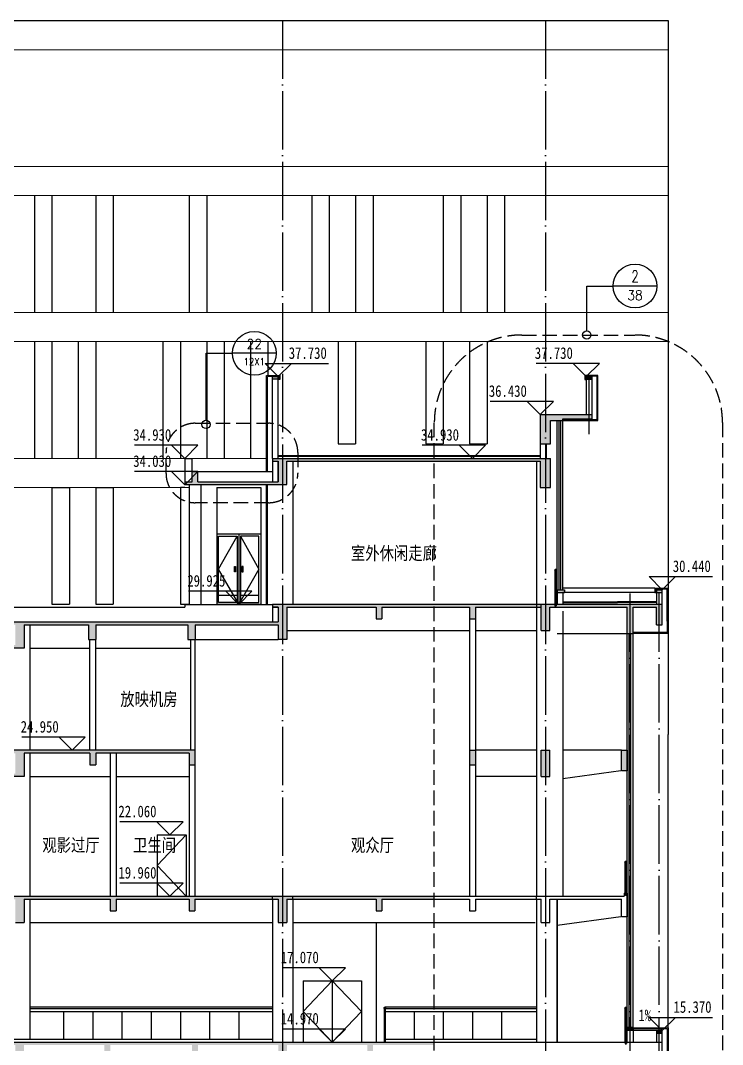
# Model space of a CAD drawing. Header units: millimetres. Extents: x 754901 to 867808, y 336140 to 408787.
# Drawn here: x 840021 to 864060, y 372707 to 407786 of the extents above; entities that cross this region are included whole.
import ezdxf
from ezdxf.enums import TextEntityAlignment as Align

# ---------------------------------------------------------------- set-up
doc = ezdxf.new("R2010")
doc.units = ezdxf.units.MM
doc.header["$LTSCALE"] = 1000
doc.header["$MEASUREMENT"] = 0
doc.linetypes.add('DASH', pattern=[0.35, 0.25, -0.1])
doc.linetypes.add('DOTE', pattern=[2.42, 2, -0.2, 0.02, -0.2])
doc.layers.add('A-ANNO-TEXT', color=2, linetype='CONTINUOUS', lineweight=9)
for name, color, linetype in [('DIM_ELEV', 3, 'CONTINUOUS'), ('DIM_IDEN', 3, 'CONTINUOUS'), ('DIM_SYMB', 3, 'CONTINUOUS'), ('DOTE', 1, 'DOTE'), ('PUB_TEXT', 7, 'CONTINUOUS'), ('RAIL', 163, 'CONTINUOUS'), ('WALL', 255, 'CONTINUOUS'), ('WINDOW', 4, 'CONTINUOUS'), ('X_石材线', 251, 'CONTINUOUS'), ('X保温线', 153, 'CONTINUOUS'), ('填充', 251, 'CONTINUOUS')]:
    doc.layers.add(name, color=color, linetype=linetype)
doc.styles.add('-宋体', font='', dxfattribs={"width": 0.8})
doc.styles.add('_TCH_DIM', font='', dxfattribs={"width": 0.8})
doc.styles.add('_TCH_LABEL', font='COMPLEX', dxfattribs={"bigfont": 'GBCBIG'})
doc.styles.get('-宋体').set_extended_font_data('SimSun')
doc.styles.get('_TCH_DIM').set_extended_font_data('SimSun')

msp = doc.modelspace()

# ---------------------------------------------------------------- hatches: boundary and pattern name
at = {"layer": 'RAIL'}
h = msp.add_hatch(dxfattribs=at)
h.set_pattern_fill('ANSI32', color=256, scale=29.985814, style=0)
h.set_pattern_definition([(135, (1266241.321, 334098.903), (7.9511897, 7.9511897), []), (135, (1266236.02, 334098.903), (7.9511897, 7.9511897), [])])
h.paths.add_polyline_path([(858372.5, 388957.3, -1), (858316.4, 388957.3, -1)])
h.paths.add_polyline_path([(858328.4, 388957.3, 1), (858360.5, 388957.3, 1)], flags=17)
h = msp.add_hatch(dxfattribs=at)
h.set_pattern_fill('ANSI32', color=256, scale=29.985814, style=0)
h.set_pattern_definition([(135, (1268641.321, 324098.903), (7.9511897, 7.9511897), []), (135, (1268636.02, 324098.903), (7.9511897, 7.9511897), [])])
h.paths.add_polyline_path([(860772.5, 378957.3, -1), (860716.4, 378957.3, -1)])
h.paths.add_polyline_path([(860728.4, 378957.3, 1), (860760.5, 378957.3, 1)], flags=17)
h = msp.add_hatch(dxfattribs=at)
h.set_pattern_fill('ANSI32', color=256, scale=29.985814, style=0)
h.set_pattern_definition([(135, (1268641.321, 319098.903), (7.9511897, 7.9511897), []), (135, (1268636.02, 319098.903), (7.9511897, 7.9511897), [])])
h.paths.add_polyline_path([(860772.5, 373957.3, -1), (860716.4, 373957.3, -1)])
h.paths.add_polyline_path([(860728.4, 373957.3, 1), (860760.5, 373957.3, 1)], flags=17)
at = {"layer": 'WINDOW'}
h = msp.add_hatch(dxfattribs=at)
h.set_pattern_fill('ANSI32', color=256, scale=29.985814, style=0)
h.set_pattern_definition([(45, (444602.427, 319098.95), (-7.9511897, 7.9511897), []), (45, (444607.728, 319098.95), (-7.9511897, 7.9511897), [])])
h.paths.add_polyline_path([(852471.2, 373957.3, 1), (852527.4, 373957.3, 1)])
h.paths.add_polyline_path([(852515.4, 373957.3, -1), (852483.2, 373957.3, -1)], flags=17)
at = {"layer": '填充'}
h = msp.add_hatch(color=256, dxfattribs=at)
h.paths.add_polyline_path([(849145.9, 392685.9), (849518.7, 392685.9), (849518.7, 392785.9), (848645.9, 392785.9), (848645.9, 392685.9), (848845.9, 392685.9), (848845.9, 391985.9), (846095.9, 391985.9), (846095.9, 392335.9), (845895.9, 392335.9), (845895.9, 391985.9), (845645.9, 391985.9), (845645.9, 391885.9), (849145.9, 391885.9)])
h.paths.add_polyline_path([(848845.9, 395585.9), (848645.9, 395585.9), (848645.9, 395505.9), (848845.9, 395505.9)])
h.paths.add_polyline_path([(858170.9, 392785.9), (857820.9, 392785.9), (854191, 392785.9), (854191, 392685.9), (857820.9, 392685.9), (857820.9, 391785.9), (858170.9, 391785.9)])
h.paths.add_polyline_path([(854191, 392785.9), (849518.7, 392785.9), (849518.7, 392685.9), (854191, 392685.9)])
for points in [[(859595.9, 395485.9), (859595.9, 395585.9), (859395.9, 395585.9), (859395.9, 395485.9)], [(859595.9, 394285.9), (857820.9, 394285.9), (857820.9, 393285.9), (858170.9, 393285.9), (858170.9, 394085.9), (858595.5, 394085.9), (858595.5, 394135.9), (859595.9, 394135.9)], [(842595.9, 387085.9), (845746.4, 387085.9), (845746.4, 386585.9), (845996.4, 386585.9), (845996.4, 387085.9), (848846.4, 387085.9), (848846.4, 386585.9), (849146.4, 386585.9), (849146.4, 387685.9), (852195.9, 387685.9), (852195.9, 387286.9), (852395.9, 387286.9), (852395.9, 387685.9), (854191, 387685.9), (854191, 387785.9), (848645.9, 387785.9), (848645.9, 387685.9), (848846.4, 387685.9), (848846.4, 387185.9), (822145.9, 387185.9), (822145.9, 388185.9), (822245.9, 388185.9), (822245.9, 388285.9), (821845.9, 388285.9), (821845.9, 386288.1), (822345.9, 386288.1), (822345.9, 386388.1), (822145.9, 386388.1), (822145.9, 387085.9), (824845.9, 387085.9), (824845.9, 385986.1), (825145.9, 385986.1), (825145.9, 387085.9), (827845.9, 387085.9), (827845.9, 385986.1), (828145.9, 385986.1), (828145.9, 387085.9), (830845.9, 387085.9), (830845.9, 385986.1), (831145.9, 385986.1), (831145.9, 387085.9), (833845.9, 387085.9), (833845.9, 385986.1), (834145.9, 385986.1), (834145.9, 387085.9), (836845.9, 387085.9), (836845.9, 385986.1), (837145.9, 385986.1), (837145.9, 387085.9), (839846.4, 387085.9), (839846.4, 386388.1), (839645.9, 386388.1), (839645.9, 386288.1), (840146.4, 386288.1), (840146.4, 387085.9), (842345.9, 387085.9), (842345.9, 386585.9), (842595.9, 386585.9)], [(855595.9, 387685.9), (857845.9, 387685.9), (857845.9, 387785.9), (854191, 387785.9), (854191, 387685.9), (855395.9, 387685.9), (855395.9, 387286.9), (855595.9, 387286.9)], [(845995.9, 382785.9), (839645.9, 382785.9), (839645.9, 382685.9), (839846.4, 382685.9), (839846.4, 381988.1), (839645.9, 381988.1), (839645.9, 381888.1), (840146.4, 381888.1), (840146.4, 382685.9), (842395.9, 382685.9), (842395.9, 382285.9), (842595.9, 382285.9), (842595.9, 382685.9), (845795.9, 382685.9), (845795.9, 382285.9), (845995.9, 382285.9)], [(855595.9, 382785.9), (855395.9, 382785.9), (855395.9, 382285.9), (855595.9, 382285.9)], [(822145.9, 377684.9), (824895.9, 377684.9), (824895.9, 377285.9), (825095.9, 377285.9), (825095.9, 377684.9), (827895.9, 377684.9), (827895.9, 377285.9), (828095.9, 377285.9), (828095.9, 377684.9), (830845.9, 377684.9), (830845.9, 376887.1), (831145.9, 376887.1), (831145.9, 377684.9), (833895.9, 377684.9), (833895.9, 377285.9), (834095.9, 377285.9), (834095.9, 377684.9), (836895.9, 377684.9), (836895.9, 377285.9), (837095.9, 377285.9), (837095.9, 377684.9), (839845.9, 377684.9), (839845.9, 376887.1), (840145.9, 376887.1), (840145.9, 377684.9), (843095.9, 377684.9), (843095.9, 377285.9), (843295.9, 377285.9), (843295.9, 377684.9), (845795.9, 377684.9), (845795.9, 377285.9), (845995.9, 377285.9), (845995.9, 377684.9), (848845.9, 377684.9), (848845.9, 376887.1), (849145.9, 376887.1), (849145.9, 377684.9), (852195.9, 377684.9), (852195.9, 377285.9), (852395.9, 377285.9), (852395.9, 377684.9), (854191, 377684.9), (854191, 377784.9), (821845.9, 377784.9), (821845.9, 376887.1), (822145.9, 376887.1)], [(860995.9, 373285.9), (860795.9, 373285.9), (860795.9, 373185.9), (860995.9, 373185.9)], [(861995.9, 373185.9), (861795.9, 373185.9), (861795.9, 373085.9), (861995.9, 373085.9)], [(849145.9, 372685.9), (851895.9, 372685.9), (851895.9, 372285.9), (852095.9, 372285.9), (852095.9, 372685.9), (854191, 372685.9), (854191, 372785.9), (834370.7, 372785.9), (834370.7, 372885.9), (834170.7, 372885.9), (834170.7, 372685.9), (834420.7, 372685.9), (834420.7, 371885.9), (834720.7, 371885.9), (834720.7, 372685.9), (839845.9, 372685.9), (839845.9, 371885.9), (840145.9, 371885.9), (840145.9, 372685.9), (842895.9, 372685.9), (842895.9, 372285.9), (843095.9, 372285.9), (843095.9, 372685.9), (845895.9, 372685.9), (845895.9, 372285.9), (846095.9, 372285.9), (846095.9, 372685.9), (848845.9, 372685.9), (848845.9, 371885.9), (849145.9, 371885.9)]]:
    msp.add_hatch(color=256, dxfattribs=at).paths.add_polyline_path(points)
h = msp.add_hatch(color=256, dxfattribs=at)
h.paths.add_polyline_path([(860995.9, 387685.9), (861795.9, 387685.9), (861795.9, 387085.9), (861995.9, 387085.9), (861995.9, 387785.9), (858595.9, 387785.9), (857995.9, 387785.9), (857845.9, 387785.9), (857845.9, 386885.9), (858145.9, 386885.9), (858145.9, 387685.9), (860795.9, 387685.9), (860795.9, 386785.9), (860995.9, 386785.9)])
h.paths.add_polyline_path([(861995.9, 388285.9), (861795.9, 388285.9), (861795.9, 388185.9), (861995.9, 388185.9)])
h.paths.add_polyline_path([(858645.9, 388285.9), (858395.9, 388285.9), (858395.9, 388185.9), (858645.9, 388185.9)])
h = msp.add_hatch(color=256, dxfattribs=at)
h.paths.add_polyline_path([(858145.9, 382785.9), (857995.9, 382785.9), (857845.9, 382785.9), (857845.9, 381885.9), (858145.9, 381885.9)])
h.paths.add_polyline_path([(860795.9, 382785.9), (860595.9, 382785.9), (860595.9, 382085.9), (860795.9, 382085.9)])

# ---------------------------------------------------------------- linework, layer by layer
at = {"layer": 'A-ANNO-TEXT'}
for p, q in [((811195.9, 407785.9), (862195.9, 407785.9)), ((811195.9, 406785.9), (862195.9, 406785.9)), ((811195.9, 402785.9), (862195.9, 402785.9)), ((811195.9, 401785.9), (862195.9, 401785.9)), ((811195.9, 397785.9), (862195.9, 397785.9)), ((811195.9, 396785.9), (862195.9, 396785.9)), ((811195.9, 392785.9), (845645.9, 392785.9)), ((845895.9, 392785.9), (848445.9, 392785.9)), ((811195.9, 391785.9), (845795.9, 391785.9))]:
    msp.add_line(p, q, dxfattribs=at)
at = {"layer": 'DIM_ELEV'}
for p, q in [((848845.9, 395585.9), (848395.9, 396035.9)), ((848395.9, 396035.9), (850563.9, 396035.9)), ((848845.9, 395585.9), (849295.9, 396035.9)), ((859845.9, 396035.9), (857677.9, 396035.9)), ((859395.9, 395585.9), (858945.9, 396035.9)), ((859395.9, 395585.9), (859845.9, 396035.9)), ((858270.9, 394735.9), (856102.9, 394735.9)), ((857820.9, 394285.9), (857370.9, 394735.9)), ((857820.9, 394285.9), (858270.9, 394735.9)), ((846094.9, 393234.9), (843926.9, 393234.9)), ((845644.9, 392784.9), (845194.9, 393234.9)), ((845644.9, 392784.9), (846094.9, 393234.9)), ((855947.3, 393234.9), (853779.3, 393234.9)), ((855497.3, 392784.9), (855047.3, 393234.9)), ((855497.3, 392784.9), (855947.3, 393234.9)), ((846094.9, 392334.9), (843926.9, 392334.9)), ((845644.9, 391884.9), (845194.9, 392334.9)), ((845644.9, 391884.9), (846094.9, 392334.9)), ((861995.9, 388285.9), (861545.9, 388735.9)), ((861545.9, 388735.9), (863713.9, 388735.9)), ((861995.9, 388285.9), (862445.9, 388735.9)), ((847946.9, 388234.9), (845778.9, 388234.9)), ((847496.9, 387784.9), (847046.9, 388234.9)), ((847496.9, 387784.9), (847946.9, 388234.9)), ((842240, 383234.9), (840072, 383234.9)), ((841790, 382784.9), (841340, 383234.9)), ((841790, 382784.9), (842240, 383234.9)), ((845588.5, 380334.9), (843420.5, 380334.9)), ((845138.5, 379884.9), (844688.5, 380334.9)), ((845138.5, 379884.9), (845588.5, 380334.9)), ((845588.5, 378234.9), (843420.5, 378234.9)), ((845138.5, 377784.9), (844688.5, 378234.9)), ((845138.5, 377784.9), (845588.5, 378234.9)), ((851145.8, 375335.9), (848977.8, 375335.9)), ((850695.8, 374885.9), (850245.8, 375335.9)), ((850695.8, 374885.9), (851145.8, 375335.9)), ((861995.9, 373185.9), (861545.9, 373635.9)), ((861545.9, 373635.9), (863713.9, 373635.9)), ((861995.9, 373185.9), (862445.9, 373635.9)), ((851145.8, 373235.9), (848977.8, 373235.9)), ((850695.8, 372785.9), (850245.8, 373235.9)), ((850695.8, 372785.9), (851145.8, 373235.9))]:
    msp.add_line(p, q, dxfattribs=at)
at = {"layer": 'DIM_IDEN'}
for p, q in [((859411, 398687.4), (860314.7, 398687.4)), ((859411, 397155.4), (859411, 398687.4)), ((861814.7, 398687.4), (860314.7, 398687.4)), ((846373.3, 396387.4), (847277.1, 396387.4)), ((846373.3, 394093.6), (846373.3, 396387.4)), ((848777.1, 396387.4), (847277.1, 396387.4))]:
    msp.add_line(p, q, dxfattribs=at)
for centre, radius in [((861064.7, 398687.4), 750), ((848027.1, 396387.4), 750), ((859411, 397011.4), 144), ((846373.3, 393949.6), 144)]:
    msp.add_circle(centre, radius, dxfattribs=at)
at = {"layer": 'DIM_SYMB'}
msp.add_lwpolyline([(861358.5, 373361.8, 0, 0, 0), (861655.1, 373361.8, 120, 0, 0), (862105.1, 373361.8, 0, 0, 0)], format="xyseb", dxfattribs=at)
at = {"layer": 'DOTE'}
for p, q in [((848995.9, 407785.9), (848995.9, 345753.4)), ((857995.9, 407785.9), (857995.9, 345753.4)), ((859495.9, 393611.6), (859495.9, 395585.9)), ((860895.9, 371640.8), (860895.9, 388335.9)), ((861895.9, 371640.8), (861895.9, 388335.9))]:
    msp.add_line(p, q, dxfattribs=at)
at = {"layer": 'RAIL'}
for p, q in [((840495.9, 401785.9), (840495.9, 397785.9)), ((841095.9, 401785.9), (841095.9, 397785.9)), ((842595.9, 401785.9), (842595.9, 397785.9)), ((843195.9, 401785.9), (843195.9, 397785.9)), ((845795.9, 401785.9), (845795.9, 397785.9)), ((846395.9, 401785.9), (846395.9, 397785.9)), ((849995.9, 401785.9), (849995.9, 397785.9)), ((850595.9, 401785.9), (850595.9, 397785.9)), ((851495.9, 401785.9), (851495.9, 397785.9)), ((852095.9, 401785.9), (852095.9, 397785.9)), ((854495.9, 401785.9), (854495.9, 397785.9)), ((855095.9, 401785.9), (855095.9, 397785.9)), ((855995.9, 401785.9), (855995.9, 397785.9)), ((856595.9, 401785.9), (856595.9, 397785.9)), ((840495.9, 396785.9), (840495.9, 392785.9)), ((841095.9, 396785.9), (841095.9, 392785.9)), ((841995.9, 396785.9), (841995.9, 392785.9)), ((842595.9, 396785.9), (842595.9, 392785.9)), ((844895.9, 396785.9), (844895.9, 392785.9)), ((845495.9, 396785.9), (845495.9, 392785.9)), ((846395.9, 396785.9), (846395.9, 392785.9)), ((846995.9, 396785.9), (846995.9, 392785.9)), ((847895.9, 396785.9), (847895.9, 392785.9)), ((848495.9, 396785.9), (848495.9, 395627)), ((850895.9, 396785.9), (850895.9, 393285.9)), ((851495.9, 396785.9), (851495.9, 393285.9)), ((853895.9, 396785.9), (853895.9, 393285.9)), ((854495.9, 396785.9), (854495.9, 393285.9)), ((855395.9, 396785.9), (855395.9, 393285.9)), ((855995.9, 396785.9), (855995.9, 393285.9)), ((850895.9, 393285.9), (851495.9, 393285.9)), ((853895.9, 393285.9), (854495.9, 393285.9)), ((855395.9, 393285.9), (855995.9, 393285.9)), ((849345.9, 392685.9), (849345.9, 387785.9)), ((857695.9, 392685.9), (857695.9, 377784.9)), ((845795.9, 391885.9), (845795.9, 387770.9)), ((846195.9, 391885.9), (846195.9, 387770.9)), ((841095.9, 391785.9), (841095.9, 387785.9)), ((841695.9, 391785.9), (841695.9, 387785.9)), ((842595.9, 391785.9), (842595.9, 387785.9)), ((843195.9, 391785.9), (843195.9, 387785.9)), ((845495.9, 391785.9), (845495.9, 387785.9)), ((846745.9, 391785.9), (846745.9, 387785.9)), ((846745.9, 391785.9), (848245.9, 391785.9)), ((848245.9, 391785.9), (848245.9, 387785.9)), ((848245.9, 390185.9), (846745.9, 390185.9)), ((848245.9, 390185.9), (846745.9, 390185.9)), ((846745.9, 390185.9), (846745.9, 387785.9)), ((846805.9, 388985.9), (847435.9, 390125.9)), ((847495.9, 390185.9), (847495.9, 387785.9)), ((847495.9, 390185.9), (847495.9, 387785.9)), ((847555.9, 390125.9), (848185.9, 388985.9)), ((848245.9, 390185.9), (848245.9, 387785.9)), ((847495.9, 387785.9), (846805.9, 388985.9)), ((848185.9, 388985.9), (847495.9, 387785.9)), ((858329.3, 387785.9), (858329.3, 388933.7)), ((858359.3, 387785.9), (858359.3, 388933.5)), ((847435.9, 388085.9), (846805.9, 388085.9)), ((848185.9, 388085.9), (847555.9, 388085.9)), ((841095.9, 387785.9), (841695.9, 387785.9)), ((842595.9, 387785.9), (843195.9, 387785.9)), ((845495.9, 387785.9), (845795.9, 387785.9)), ((846745.9, 387785.9), (848245.9, 387785.9)), ((858595.9, 387548.4), (858595.9, 382785.9)), ((840345.9, 387085.9), (840345.9, 382785.9)), ((845996.4, 386585.9), (848846.4, 386585.9)), ((849146.4, 386885.9), (855395.9, 386885.9)), ((855595.9, 386885.9), (857695.9, 386885.9)), ((858395.9, 386785.9), (860795.9, 386785.9)), ((840345.9, 386285.9), (842395.9, 386285.9)), ((842595.9, 386285.9), (845846.4, 386285.9)), ((857695.9, 382785.9), (855595.9, 382785.9)), ((860595.9, 382785.9), (858595.9, 382785.9)), ((858595.9, 382785.9), (858595.9, 377784.9)), ((840345.9, 382685.9), (840345.9, 377784.9)), ((860575.9, 382085.9), (858595.9, 381813.5)), ((840345.9, 381885.9), (843095.9, 381885.9)), ((843295.9, 381885.9), (845795.9, 381885.9)), ((857695.9, 381885.9), (855595.9, 381885.9)), ((860729.3, 377885.9), (860729.3, 378933.7)), ((860759.3, 377885.9), (860759.3, 378933.5)), ((840345.9, 377684.9), (840345.9, 372885.9)), ((848645.9, 377684.9), (848645.9, 377785.9)), ((848645.9, 377685.9), (848645.9, 372785.9)), ((849345.9, 377684.9), (849345.9, 377785.9)), ((849345.9, 377685.9), (849345.9, 372785.9)), ((857695.9, 377684.9), (857695.9, 377785.9)), ((857695.9, 377685.9), (857695.9, 372785.9)), ((858395.9, 377685.9), (858395.9, 372785.9)), ((840345.9, 376885.9), (848645.9, 376885.9)), ((849345.9, 376885.9), (857645.9, 376885.9)), ((860575.9, 377085.9), (858395.9, 376785.9)), ((860729.3, 372785.9), (860729.3, 373933.7)), ((860759.3, 372785.9), (860759.3, 373933.5)), ((834370.7, 372885.9), (848645.9, 372885.9))]:
    msp.add_line(p, q, dxfattribs=at)
for points in [[(846805.9, 390125.9), (847435.9, 390125.9), (847435.9, 387845.9), (846805.9, 387845.9)], [(848185.9, 390125.9), (847555.9, 390125.9), (847555.9, 387845.9), (848185.9, 387845.9)], [(847347.1, 389079.5), (847388.6, 389079.5), (847388.6, 388893.5), (847347.1, 388893.5)], [(847644.7, 389079.5), (847603.2, 389079.5), (847603.2, 388893.5), (847644.7, 388893.5)]]:
    msp.add_lwpolyline(points, close=True, dxfattribs=at)
for centre, radius in [((858344.4, 388957.3), 28.1), ((858344.4, 388957.3), 16.1), ((860744.4, 378957.3), 28.1), ((860744.4, 378957.3), 16.1), ((860744.4, 373957.3), 28.1), ((860744.4, 373957.3), 16.1)]:
    msp.add_circle(centre, radius, dxfattribs=at)
at = {"layer": 'WALL'}
for p, q in [((848645.9, 395585.9), (848845.9, 395585.9)), ((848645.9, 392785.9), (848645.9, 395585.9)), ((848645.9, 395505.9), (848845.9, 395505.9)), ((848845.9, 392785.9), (848845.9, 395585.9)), ((859595.9, 395585.9), (859395.9, 395585.9)), ((859395.9, 395585.9), (859395.9, 394285.9)), ((859595.9, 395485.9), (859395.9, 395485.9)), ((859595.9, 395085.9), (859595.9, 395585.9)), ((859595.9, 394135.9), (859595.9, 395085.9)), ((857820.9, 394285.9), (859595.9, 394285.9)), ((857820.9, 394285.9), (857820.9, 392785.9)), ((858170.9, 394085.9), (858595.5, 394085.9)), ((858170.9, 393285.9), (858170.9, 394085.9)), ((858595.5, 394085.9), (858595.5, 394135.9)), ((858595.5, 394135.9), (859595.9, 394135.9)), ((857820.9, 393285.9), (858170.9, 393285.9)), ((858020.9, 393285.9), (858020.9, 392785.9)), ((845645.9, 392785.9), (845645.9, 391885.9)), ((845645.9, 392785.9), (845895.9, 392785.9)), ((845895.9, 391985.9), (845895.9, 392785.9)), ((848645.9, 392785.9), (857820.9, 392785.9)), ((848645.9, 392785.9), (848645.9, 391985.9)), ((848645.9, 392685.9), (848845.9, 392685.9)), ((848845.9, 392685.9), (848845.9, 391985.9)), ((848845.9, 391985.9), (848845.9, 392685.9)), ((849145.9, 392685.9), (857820.9, 392685.9)), ((849145.9, 391885.9), (849145.9, 392685.9)), ((857820.9, 392785.9), (858170.9, 392785.9)), ((857820.9, 392685.9), (857820.9, 391785.9)), ((857820.9, 392685.9), (857820.9, 391785.9)), ((858170.9, 391785.9), (858170.9, 392785.9)), ((858170.9, 391785.9), (858170.9, 392785.9)), ((858170.9, 392185.9), (858170.9, 392635.9)), ((858170.9, 392185.9), (858170.9, 392635.9)), ((845895.9, 392335.9), (846095.9, 392335.9)), ((846095.9, 391985.9), (846095.9, 392335.9)), ((846095.9, 392335.9), (848645.9, 392335.9)), ((845645.9, 391985.9), (845895.9, 391985.9)), ((845645.9, 391885.9), (849145.9, 391885.9)), ((845927.9, 391885.9), (849145.9, 391885.9)), ((846095.9, 391985.9), (848845.9, 391985.9)), ((849145.9, 391885.9), (849145.9, 391885.9)), ((857820.9, 391785.9), (858170.9, 391785.9)), ((857820.9, 391785.9), (858170.9, 391785.9)), ((858395.9, 388285.9), (858645.9, 388285.9)), ((858395.9, 388285.9), (858395.9, 387785.9)), ((858395.9, 387785.9), (858395.9, 388285.9)), ((858395.9, 388185.9), (858645.9, 388185.9)), ((858595.9, 388185.9), (858595.9, 387785.9)), ((858645.9, 388285.9), (858645.9, 388185.9)), ((861995.9, 388285.9), (861795.9, 388285.9)), ((861795.9, 388285.9), (861795.9, 387785.9)), ((861795.9, 388285.9), (861995.9, 388285.9)), ((861795.9, 388185.9), (861995.9, 388185.9)), ((861995.9, 387785.9), (861995.9, 388285.9)), ((822145.9, 387685.9), (845645.9, 387685.9)), ((845645.9, 387770.9), (845645.9, 387685.9)), ((848645.9, 387770.9), (845645.9, 387770.9)), ((848645.9, 387785.9), (858045.9, 387785.9)), ((848645.9, 387785.9), (848645.9, 387185.9)), ((848645.9, 387685.9), (848846.4, 387685.9)), ((848846.4, 387685.9), (848645.9, 387685.9)), ((848846.4, 387685.9), (848846.4, 387185.9)), ((848846.4, 387685.9), (848846.4, 387185.9)), ((849146.4, 387685.9), (852195.9, 387685.9)), ((849146.4, 387685.9), (849146.4, 386585.9)), ((852195.9, 387686.9), (852195.9, 387286.9)), ((852395.9, 387686.9), (852395.9, 387286.9)), ((852395.9, 387685.9), (855395.9, 387685.9)), ((855395.9, 387686.9), (855395.9, 387286.9)), ((855595.9, 387686.9), (855595.9, 387286.9)), ((855595.9, 387685.9), (857845.9, 387685.9)), ((857845.9, 387785.9), (857995.9, 387785.9)), ((857845.9, 386885.9), (857845.9, 387785.9)), ((857995.9, 387785.9), (858595.9, 387785.9)), ((858145.9, 386885.9), (858145.9, 387685.9)), ((858145.9, 387685.9), (860795.9, 387685.9)), ((858295.9, 387785.9), (858295.9, 387785.3)), ((858595.9, 387785.9), (861995.9, 387785.9)), ((860795.9, 386785.9), (860795.9, 387685.9)), ((860995.9, 387685.9), (861795.9, 387685.9)), ((860995.9, 386785.9), (860995.9, 387685.9)), ((861795.9, 387085.9), (861795.9, 387685.9)), ((861995.9, 387085.9), (861995.9, 387785.9)), ((852195.9, 387286.9), (852395.9, 387286.9)), ((855395.9, 387286.9), (855395.9, 377784.9)), ((855395.9, 387286.9), (855595.9, 387286.9)), ((855595.9, 387286.9), (855595.9, 377784.9)), ((822145.9, 387185.9), (848846.4, 387185.9)), ((840146.4, 387085.9), (842345.9, 387085.9)), ((840146.4, 387085.9), (840146.4, 386288.1)), ((842345.9, 387085.9), (842345.9, 386585.9)), ((842595.9, 387085.9), (845746.4, 387085.9)), ((842595.9, 387085.9), (842595.9, 386585.9)), ((845746.4, 387085.9), (845746.4, 386585.9)), ((845996.4, 387085.9), (848846.4, 387085.9)), ((845996.4, 387085.9), (845996.4, 386585.9)), ((848846.4, 387085.9), (848846.4, 386585.9)), ((861795.9, 387085.9), (861995.9, 387085.9)), ((842345.9, 386585.9), (842595.9, 386585.9)), ((842395.9, 382785.9), (842395.9, 386585.9)), ((842595.9, 382785.9), (842595.9, 386585.9)), ((845746.4, 386585.9), (845996.4, 386585.9)), ((845846.4, 386585.9), (845846.4, 382785.9)), ((845995.9, 386585.9), (845995.9, 377785.9)), ((849146.4, 386585.9), (848846.4, 386585.9)), ((857845.9, 386885.9), (858145.9, 386885.9)), ((860795.9, 386785.9), (860995.9, 386785.9)), ((840146.4, 386288.1), (839645.9, 386288.1)), ((845995.9, 382785.9), (839645.9, 382785.9)), ((845995.9, 382785.9), (845995.9, 382285.9)), ((855395.9, 382785.9), (855595.9, 382785.9)), ((857845.9, 382785.9), (857995.9, 382785.9)), ((857845.9, 381885.9), (857845.9, 382785.9)), ((857995.9, 382785.9), (858145.9, 382785.9)), ((858145.9, 381885.9), (858145.9, 382785.9)), ((860595.9, 382085.9), (860595.9, 382785.9)), ((860595.9, 382785.9), (860795.9, 382785.9)), ((860795.9, 382785.9), (860795.9, 382085.9)), ((840146.4, 382685.9), (840146.4, 381888.1)), ((842395.9, 382685.9), (840146.4, 382685.9)), ((842395.9, 382685.9), (842395.9, 382285.9)), ((842595.9, 382685.9), (842595.9, 382285.9)), ((845795.9, 382685.9), (842595.9, 382685.9)), ((843095.9, 382685.9), (843095.9, 377785.9)), ((843295.9, 382685.9), (843295.9, 377785.9)), ((845795.9, 382685.9), (845795.9, 382285.9)), ((842395.9, 382285.9), (842595.9, 382285.9)), ((845795.9, 382285.9), (845995.9, 382285.9)), ((845795.9, 382285.9), (845795.9, 377785.9)), ((855395.9, 382285.9), (855595.9, 382285.9)), ((860795.9, 382085.9), (860595.9, 382085.9)), ((840146.4, 381888.1), (839645.9, 381888.1)), ((857845.9, 381885.9), (858145.9, 381885.9)), ((860695.9, 377885.9), (860695.9, 377885.3)), ((860695.9, 377885.9), (860795.9, 377885.9)), ((860695.9, 377885.3), (860695.9, 377784.9)), ((860795.9, 377885.9), (860795.9, 377085.9)), ((821845.9, 377784.9), (860695.9, 377784.9)), ((840145.9, 377684.9), (843095.9, 377684.9)), ((840145.9, 377684.9), (840145.9, 376887.1)), ((843095.9, 377685.9), (843095.9, 377285.9)), ((843295.9, 377685.9), (843295.9, 377285.9)), ((843295.9, 377684.9), (845795.9, 377684.9)), ((845795.9, 377685.9), (845795.9, 377285.9)), ((845995.9, 377685.9), (845995.9, 377285.9)), ((845995.9, 377684.9), (848845.9, 377684.9)), ((848845.9, 377684.9), (848845.9, 376887.1)), ((849145.9, 377684.9), (852195.9, 377684.9)), ((849145.9, 377684.9), (849145.9, 376887.1)), ((852195.9, 377685.9), (852195.9, 377285.9)), ((852395.9, 377685.9), (852395.9, 377285.9)), ((852395.9, 377684.9), (855395.9, 377684.9)), ((855395.9, 377685.9), (855395.9, 377285.9)), ((855595.9, 377685.9), (855595.9, 377285.9)), ((855595.9, 377684.9), (857845.9, 377684.9)), ((857845.9, 376886.9), (857845.9, 377684.9)), ((858145.9, 376886.9), (858145.9, 377685.9)), ((858145.9, 377685.9), (860595.9, 377685.9)), ((860595.9, 377085.9), (860595.9, 377685.9)), ((860795.9, 377785.9), (860795.9, 377085.9)), ((843095.9, 377285.9), (843295.9, 377285.9)), ((845795.9, 377285.9), (845995.9, 377285.9)), ((852195.9, 377285.9), (852395.9, 377285.9)), ((855395.9, 377285.9), (855595.9, 377285.9)), ((839845.9, 376887.1), (840145.9, 376887.1)), ((848845.9, 376887.1), (849145.9, 376887.1)), ((857845.9, 376886.9), (858145.9, 376886.9)), ((860795.9, 377085.9), (860595.9, 377085.9)), ((860995.9, 373285.9), (860795.9, 373285.9)), ((860795.9, 372785.9), (860795.9, 373285.9)), ((860995.9, 373285.9), (860995.9, 372785.9)), ((860995.9, 373285.9), (860995.9, 373285.9)), ((860995.9, 373185.9), (860795.9, 373185.9)), ((861795.9, 373185.9), (860995.9, 373185.9)), ((861995.9, 373185.9), (861795.9, 373185.9)), ((861795.9, 373185.9), (861795.9, 372785.9)), ((861995.9, 373085.9), (861795.9, 373085.9)), ((861995.9, 372785.9), (861995.9, 373185.9)), ((834370.7, 372785.9), (860995.9, 372785.9)), ((860695.9, 372785.9), (860695.9, 372785.3)), ((860995.9, 372785.9), (861995.9, 372785.9)), ((861995.9, 372085.9), (861995.9, 372785.9))]:
    msp.add_line(p, q, dxfattribs=at)
at = {"layer": 'WINDOW'}
for p, q in [((858395.9, 388285.9), (858395.9, 394085.9)), ((858465.9, 388285.9), (858465.9, 394085.9)), ((858525.9, 388285.9), (858525.9, 394085.9)), ((858595.9, 388285.9), (858595.9, 394085.9)), ((858595.9, 388285.9), (858595.9, 388335.9)), ((861745.9, 388335.9), (858595.9, 388335.9)), ((861745.9, 388185.9), (858595.9, 388185.9)), ((858305.3, 387770.6), (858305.3, 387785.9)), ((858383, 387770.6), (858305.3, 387770.6)), ((858325.5, 387770.6), (858319.9, 387785.9)), ((858331.5, 387770.6), (858326, 387785.9)), ((858350.3, 387770.6), (858344.7, 387785.9)), ((858356.3, 387770.6), (858350.7, 387785.9)), ((858369, 387770.6), (858363.5, 387785.9)), ((858375.1, 387770.6), (858369.5, 387785.9)), ((858383, 387785.9), (858383, 387770.6)), ((860795.9, 373285.9), (860795.9, 386785.9)), ((860865.9, 373285.9), (860865.9, 386785.9)), ((860925.9, 373285.9), (860925.9, 386785.9)), ((860995.9, 373285.9), (860995.9, 386785.9)), ((844695.9, 379884.9), (845695.9, 379884.9)), ((844695.9, 379884.9), (844695.9, 377785.9)), ((845695.9, 379884.9), (844695.9, 378835.4)), ((845695.9, 379884.9), (845695.9, 377785.9)), ((844695.9, 378835.4), (845695.9, 377785.9)), ((860705.3, 377870.6), (860705.3, 377885.9)), ((860783, 377870.6), (860705.3, 377870.6)), ((860725.5, 377870.6), (860719.9, 377885.9)), ((860731.5, 377870.6), (860726, 377885.9)), ((860750.3, 377870.6), (860744.7, 377885.9)), ((860756.3, 377870.6), (860750.7, 377885.9)), ((860769, 377870.6), (860763.5, 377885.9)), ((860775.1, 377870.6), (860769.5, 377885.9)), ((860783, 377885.9), (860783, 377870.6)), ((858395.9, 372785.9), (858395.9, 377685.9)), ((852195.9, 376885.9), (852195.9, 372785.9)), ((849695.8, 374885.9), (849695.8, 372785.9)), ((849695.8, 374885.9), (851695.8, 374885.9)), ((850695.8, 374885.9), (849695.8, 373835.9)), ((850695.8, 374885.9), (850695.8, 372785.9)), ((851695.8, 373835.9), (850695.8, 374885.9)), ((851695.8, 374885.9), (851695.8, 372785.9)), ((848645.9, 373985.4), (840345.9, 373985.4)), ((857695.9, 373985.4), (852502.9, 373985.4)), ((848645.9, 373929.3), (840345.9, 373929.3)), ((848645.9, 373829.3), (840345.9, 373829.3)), ((841495.9, 373829.3), (841495.9, 372885.9)), ((842495.9, 373829.3), (842495.9, 372885.9)), ((843495.9, 373829.3), (843495.9, 372885.9)), ((844495.9, 373829.3), (844495.9, 372885.9)), ((845495.9, 373829.3), (845495.9, 372885.9)), ((846495.9, 373829.3), (846495.9, 372885.9)), ((847495.9, 373829.3), (847495.9, 372885.9)), ((849695.8, 373835.9), (850695.8, 372785.9)), ((850695.8, 372785.9), (851695.8, 373835.9)), ((852484.5, 372785.9), (852484.5, 373933.5)), ((857695.9, 373929.3), (852502.9, 373929.3)), ((852514.5, 372785.9), (852514.5, 373933.7)), ((857695.9, 373829.3), (852514.5, 373829.3)), ((853495.9, 373829.3), (853495.9, 372885.9)), ((854495.9, 373829.3), (854495.9, 372885.9)), ((855495.9, 373829.3), (855495.9, 372885.9)), ((856495.9, 373829.3), (856495.9, 372885.9)), ((852484.5, 372885.9), (857695.9, 372885.9)), ((860705.3, 372770.6), (860705.3, 372785.9)), ((860783, 372770.6), (860705.3, 372770.6)), ((860725.5, 372770.6), (860719.9, 372785.9)), ((860731.5, 372770.6), (860726, 372785.9)), ((860750.3, 372770.6), (860744.7, 372785.9)), ((860756.3, 372770.6), (860750.7, 372785.9)), ((860769, 372770.6), (860763.5, 372785.9)), ((860775.1, 372770.6), (860769.5, 372785.9)), ((860783, 372785.9), (860783, 372770.6))]:
    msp.add_line(p, q, dxfattribs=at)
at = {"layer": 'WINDOW', "linetype": 'DASH', "ltscale": 0.05}
for p, q in [((858369, 387770.6), (858321.5, 387770.6)), ((858321.5, 387770.6), (858321.5, 387732.8)), ((858363.9, 387765.5), (858326.7, 387765.5)), ((858326.7, 387765.5), (858326.7, 387737.9)), ((858326.7, 387727.7), (858337.4, 387727.7)), ((858331.8, 387732.8), (858332.3, 387732.8)), ((858337.4, 387737.9), (858337.4, 387744.2)), ((858342.6, 387744.2), (858337.4, 387744.2)), ((858342.6, 387732.8), (858342.6, 387744.2)), ((858348, 387732.8), (858348, 387744.2)), ((858348, 387744.2), (858353.1, 387744.2)), ((858353.1, 387737.9), (858353.1, 387744.2)), ((858363.9, 387727.7), (858353.1, 387727.7)), ((858358.8, 387732.8), (858358.3, 387732.8)), ((858363.9, 387765.5), (858363.9, 387737.9)), ((858369, 387770.6), (858369, 387732.8)), ((860769, 377870.6), (860721.5, 377870.6)), ((860721.5, 377870.6), (860721.5, 377832.8)), ((860763.9, 377865.5), (860726.7, 377865.5)), ((860726.7, 377865.5), (860726.7, 377837.9)), ((860726.7, 377827.7), (860737.4, 377827.7)), ((860731.8, 377832.8), (860732.3, 377832.8)), ((860737.4, 377837.9), (860737.4, 377844.2)), ((860742.6, 377844.2), (860737.4, 377844.2)), ((860742.6, 377832.8), (860742.6, 377844.2)), ((860748, 377832.8), (860748, 377844.2)), ((860748, 377844.2), (860753.1, 377844.2)), ((860753.1, 377837.9), (860753.1, 377844.2)), ((860763.9, 377827.7), (860753.1, 377827.7)), ((860758.8, 377832.8), (860758.3, 377832.8)), ((860763.9, 377865.5), (860763.9, 377837.9)), ((860769, 377870.6), (860769, 377832.8)), ((860769, 372770.6), (860721.5, 372770.6)), ((860721.5, 372770.6), (860721.5, 372732.8)), ((860763.9, 372765.5), (860726.7, 372765.5)), ((860726.7, 372765.5), (860726.7, 372737.9)), ((860726.7, 372727.7), (860737.4, 372727.7)), ((860731.8, 372732.8), (860732.3, 372732.8)), ((860737.4, 372737.9), (860737.4, 372744.2)), ((860742.6, 372744.2), (860737.4, 372744.2)), ((860742.6, 372732.8), (860742.6, 372744.2)), ((860748, 372732.8), (860748, 372744.2)), ((860748, 372744.2), (860753.1, 372744.2)), ((860753.1, 372737.9), (860753.1, 372744.2)), ((860763.9, 372727.7), (860753.1, 372727.7)), ((860758.8, 372732.8), (860758.3, 372732.8)), ((860763.9, 372765.5), (860763.9, 372737.9)), ((860769, 372770.6), (860769, 372732.8))]:
    msp.add_line(p, q, dxfattribs=at)
at = {"layer": 'WINDOW'}
for radius in [28.1, 16.1]:
    msp.add_circle((852499.3, 373957.3), radius, dxfattribs=at)
at = {"layer": 'WINDOW', "linetype": 'DASH', "ltscale": 0.05}
for centre, start, end in [((858326.7, 387732.8), 180, 270), ((858331.8, 387737.9), 180, 270), ((858332.3, 387737.9), 270, 0), ((858337.4, 387732.8), 270, 0), ((858353.1, 387732.8), 180, 270), ((858358.3, 387737.9), 180, 270), ((858358.8, 387737.9), 270, 0), ((858363.9, 387732.8), 270, 0), ((860726.7, 377832.8), 180, 270), ((860731.8, 377837.9), 180, 270), ((860732.3, 377837.9), 270, 0), ((860737.4, 377832.8), 270, 0), ((860753.1, 377832.8), 180, 270), ((860758.3, 377837.9), 180, 270), ((860758.8, 377837.9), 270, 0), ((860763.9, 377832.8), 270, 0), ((860726.7, 372732.8), 180, 270), ((860731.8, 372737.9), 180, 270), ((860732.3, 372737.9), 270, 0), ((860737.4, 372732.8), 270, 0), ((860753.1, 372732.8), 180, 270), ((860758.3, 372737.9), 180, 270), ((860758.8, 372737.9), 270, 0), ((860763.9, 372732.8), 270, 0)]:
    msp.add_arc(centre, 5.12, start, end, dxfattribs=at)
at = {"layer": 'X_石材线'}
for p in [(862195.9, 407785.9), (862195.9, 373275.9)]:
    msp.add_line(p, (862195.9, 383325.9), dxfattribs=at)
for points in [[(848445.9, 392335.9), (848445.9, 395625.9), (848895.9, 395635.9), (848895.9, 395485.9), (848845.9, 395485.9)], [(848475.9, 392335.9), (848475.9, 395595.9), (848865.9, 395605.9), (848865.9, 395515.9), (848845.9, 395515.9)], [(858595.9, 394085.9), (859795.9, 394085.9), (859795.9, 395625.9), (859345.9, 395635.9), (859345.9, 395485.9), (859395.9, 395485.9)], [(858595.9, 394115.9), (859765.9, 394115.9), (859765.9, 395595.9), (859375.9, 395605.9), (859375.9, 395515.9), (859395.9, 395515.9)], [(848445.9, 387770.9), (848445.9, 391885.9)], [(848475.9, 387770.9), (848475.9, 391885.9)], [(862195.9, 387207.1), (862195.9, 388325.9), (861745.9, 388335.9), (861745.9, 388185.9), (861795.9, 388185.9)], [(862165.9, 387207.1), (862165.9, 388295.9), (861775.9, 388305.9), (861775.9, 388215.9), (861795.9, 388215.9)], [(862195.9, 387663.8), (862195.9, 386785.9), (860995.9, 386785.9)], [(862165.9, 387663.8), (862165.9, 386815.9), (860995.9, 386815.9)], [(860995.9, 373285.9), (862195.9, 373275.9), (862195.9, 371785.9), (858595.9, 371785.9)], [(860995.9, 373255.9), (862165.9, 373245.9), (862165.9, 371815.9), (858595.9, 371815.9)]]:
    msp.add_lwpolyline(points, dxfattribs=at)
at = {"layer": 'X保温线'}
for p, q in [((857820.9, 392870.9), (848845.9, 392870.9)), ((857820.9, 392860.9), (848845.9, 392860.9)), ((857820.9, 392845.9), (848845.9, 392845.9)), ((858595.9, 387870.9), (860462.5, 387870.9)), ((858595.9, 387860.9), (860462.5, 387860.9)), ((858595.9, 387845.9), (860462.5, 387845.9)), ((861795.9, 387870.9), (860462.5, 387870.9)), ((861795.9, 387860.9), (860462.5, 387860.9)), ((861795.9, 387845.9), (860462.5, 387845.9))]:
    msp.add_line(p, q, dxfattribs=at)
at = {"layer": '填充'}
for p, q in [((811195.9, 407785.9), (862195.9, 407785.9)), ((841095.9, 391785.9), (841695.9, 391785.9)), ((842595.9, 391785.9), (843195.9, 391785.9)), ((845645.9, 391785.9), (845495.9, 391785.9))]:
    msp.add_line(p, q, dxfattribs=at)
at = {"layer": '填充', "linetype": 'DASH', "ltscale": 2}
for points in [[(857191, 397011.4), (861060, 397011.4, -0.4142136), (864060, 394011.4), (864060, 357806.9, -0.4142136), (861060, 354806.9), (857191, 354806.9, -0.4142136), (854191, 357806.9), (854191, 394011.4, -0.4142136)], [(846004.2, 393987.8), (848518.7, 393987.8, -0.4142136), (849518.7, 392987.8), (849518.7, 392266.8, -0.4142136), (848518.7, 391266.8), (846004.2, 391266.8, -0.4142136), (845004.2, 392266.8), (845004.2, 392987.8, -0.4142136)]]:
    msp.add_lwpolyline(points, format="xyb", close=True, dxfattribs=at)

# ---------------------------------------------------------------- texts
at = {"layer": 'DIM_ELEV', "color": 7, "style": '_TCH_DIM', "width": 0.8}
for s, p in [('37.730', (849207.5, 396193.4)), ('37.730', (857632.9, 396193.4)), ('36.430', (856057.9, 394893.4)), ('34.930', (843881.9, 393392.4)), ('34.930', (853734.3, 393392.4)), ('34.030', (843881.9, 392492.4)), ('30.440', (862357.5, 388893.4)), ('29.925', (845733.9, 388392.4)), ('24.950', (840027, 383392.4)), ('22.060', (843375.5, 380492.4)), ('19.960', (843375.5, 378392.4)), ('17.070', (848932.8, 375493.4)), ('15.370', (862382.3, 373793.4)), ('14.970', (848932.8, 373393.4))]:
    msp.add_text(s, height=398.73, dxfattribs=at).set_placement(p)
at = {"layer": 'DIM_IDEN', "color": 7, "style": '_TCH_LABEL'}
for s, height, p, p2 in [('2', 391.5, (860934.2, 398826.3), (861195.2, 398826.3)), ('38', 332.89, (860803.2, 398206.5), (861326.3, 398206.5)), ('22', 329.48, (847760.4, 396536), (848293.8, 396536)), ('12X1', 239.44, (847662.2, 395981.7), (848392, 395981.7))]:
    msp.add_text(s, height=height, dxfattribs=at).set_placement(p, p2, align=Align.FIT)
at = {"layer": 'DIM_SYMB', "color": 7, "style": '_TCH_DIM', "width": 0.8}
msp.add_text('1%', height=398.73, dxfattribs=at).set_placement((861180, 373509.3))
at = {"layer": 'PUB_TEXT', "style": '-宋体', "width": 0.8}
for s, p in [('室外休闲走廊 ', (851336.5, 389311.9)), ('放映机房', (843437, 384311.9)), ('观影过厅', (840769.5, 379311.9)), ('卫生间', (843875.5, 379311.9)), ('观众厅', (851336.5, 379311.9))]:
    msp.add_text(s, height=450, dxfattribs=at).set_placement(p)

doc.saveas('drawing.dxf')
